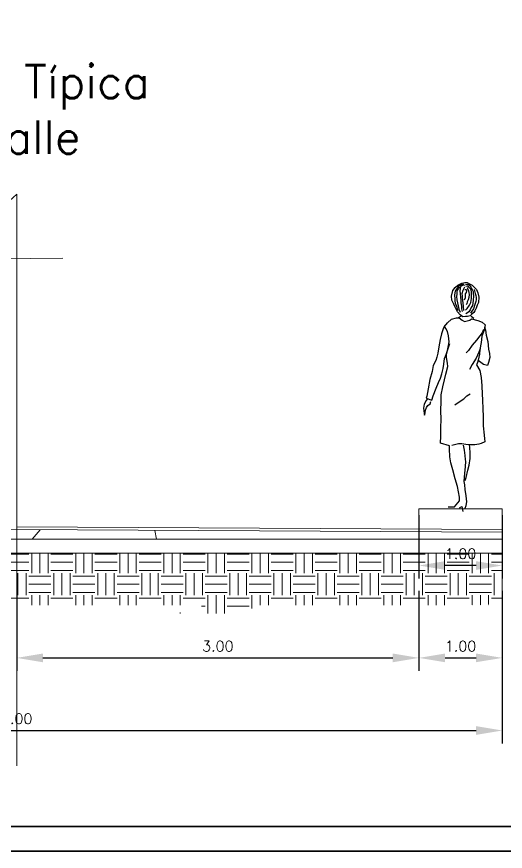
# Model space of a CAD drawing. Header units: metres. Extents: x 295274 to 295728, y 1621957 to 1622195.
# Drawn here: x 295561.8 to 295608.5, y 1621957.1 to 1622036.9 of the extents above; entities that cross this region are included whole.
import ezdxf

# ---------------------------------------------------------------- set-up
doc = ezdxf.new("R2010")
doc.units = ezdxf.units.M
doc.linetypes.add('CONTINUA', pattern=[0])
doc.layers.add('COTAS NUEVO', color=7, linetype='Continuous', lineweight=0)
doc.layers.add('www.dwgautocad.com', color=7, linetype='CONTINUA')
doc.styles.get("Standard").update_dxf_attribs({"font": 'simplex.shx'})
doc.dimstyles.new('ISO-25', dxfattribs={"dimtxt": 2.5, "dimasz": 2.5, "dimexe": 1.25, "dimexo": 0.625, "dimtad": 1, "dimtxsty": 'Standard', "dimcen": 2.5, "dimadec": 0, "dimazin": 0, "dimtfac": 1, "dimtmove": 0, "dimatfit": 3, "dimfxl": 1, "dimarcsym": 0})

# ---------------------------------------------------------------- blocks, each defined once
blk = doc.blocks.new('mujer')
at = {"layer": 'www.dwgautocad.com'}
for p, q in [((-0.0151, 0.8368), (0.0141, 0.8525)), ((0.0255, 0.8454), (0.0085, 0.8394)), ((0.0141, 0.8525), (0.0337, 0.8574)), ((0.0337, 0.8574), (0.0518, 0.8567)), ((0.0399, 0.842), (0.0527, 0.8454)), ((0.0518, 0.8567), (0.0673, 0.8481)), ((0.0527, 0.8454), (0.0654, 0.8394)), ((0.0673, 0.8481), (0.0867, 0.8373)), ((-0.0618, 0.7592), (-0.0517, 0.7995)), ((-0.0517, 0.7995), (-0.0359, 0.82)), ((-0.0339, 0.7944), (-0.0365, 0.7825)), ((-0.0359, 0.82), (-0.0151, 0.8368)), ((-0.0263, 0.8097), (-0.0339, 0.7944)), ((-0.0136, 0.8242), (-0.0263, 0.8097)), ((-0.0221, 0.7876), (-0.0237, 0.7723)), ((-0.0204, 0.8012), (-0.0221, 0.7876)), ((-0.0119, 0.8131), (-0.0204, 0.8012)), ((-0.0025, 0.8326), (-0.0136, 0.8242)), ((-0.0068, 0.8233), (-0.0119, 0.8131)), ((0.0085, 0.8394), (-0.0025, 0.8326)), ((0, 0.8148), (-0.0008, 0.7953)), ((-0.0008, 0.7953), (0, 0.7774)), ((0.0026, 0.8284), (0, 0.8148)), ((0.017, 0.836), (0.0026, 0.8284)), ((0.0196, 0.7995), (0.0136, 0.7757)), ((0.0272, 0.8369), (0.017, 0.836)), ((0.0272, 0.814), (0.0196, 0.7995)), ((0.0348, 0.8343), (0.0272, 0.8369)), ((0.0331, 0.8225), (0.0272, 0.814)), ((0.0357, 0.8063), (0.0408, 0.8072)), ((0.0433, 0.7851), (0.0382, 0.774)), ((0.0408, 0.8072), (0.045, 0.8063)), ((0.0527, 0.8309), (0.0425, 0.8275)), ((0.0459, 0.7961), (0.0433, 0.7851)), ((0.045, 0.8063), (0.0459, 0.7961)), ((0.051, 0.8199), (0.0544, 0.8131)), ((0.0595, 0.8301), (0.0527, 0.8309)), ((0.0544, 0.8131), (0.062, 0.797)), ((0.0646, 0.8233), (0.0595, 0.8301)), ((0.062, 0.797), (0.0646, 0.7834)), ((0.0781, 0.8097), (0.0646, 0.8233)), ((0.0646, 0.7834), (0.0663, 0.7698)), ((0.0654, 0.8394), (0.0781, 0.8225)), ((0.0781, 0.8225), (0.0883, 0.8072)), ((0.0824, 0.791), (0.0781, 0.8097)), ((0.0824, 0.78), (0.0824, 0.791)), ((0.0867, 0.8373), (0.1022, 0.8236)), ((0.0883, 0.8072), (0.0951, 0.7919)), ((0.0951, 0.7919), (0.096, 0.7766)), ((0.1022, 0.8236), (0.118, 0.8064)), ((0.1028, 0.8055), (0.1062, 0.7868)), ((0.1062, 0.7868), (0.1087, 0.7766)), ((0.118, 0.8064), (0.1284, 0.7822)), ((-0.0584, 0.7295), (-0.0618, 0.7592)), ((-0.0441, 0.7015), (-0.0584, 0.7295)), ((-0.0365, 0.7825), (-0.039, 0.7655)), ((-0.039, 0.7655), (-0.0382, 0.7392)), ((-0.0382, 0.7392), (-0.0382, 0.7239)), ((-0.0382, 0.7239), (-0.0339, 0.7086)), ((-0.0237, 0.7723), (-0.0246, 0.7562)), ((-0.0246, 0.7562), (-0.0221, 0.7324)), ((-0.0221, 0.7324), (-0.0178, 0.7103)), ((0, 0.7774), (0.0026, 0.7485)), ((0.0026, 0.7485), (0.0051, 0.7282)), ((0.0051, 0.7282), (0.006, 0.7095)), ((0.0136, 0.7757), (0.0162, 0.7596)), ((0.0162, 0.7596), (0.0153, 0.7434)), ((0.0153, 0.7434), (0.0196, 0.7103)), ((0.0365, 0.746), (0.0306, 0.7282)), ((0.0382, 0.774), (0.0365, 0.7638)), ((0.0365, 0.7638), (0.0365, 0.7519)), ((0.0365, 0.7519), (0.0365, 0.746)), ((0.0595, 0.7324), (0.0527, 0.7171)), ((0.0637, 0.7494), (0.0595, 0.7324)), ((0.0663, 0.7698), (0.0637, 0.7494)), ((0.079, 0.7129), (0.0832, 0.7409)), ((0.0832, 0.7409), (0.0824, 0.78)), ((0.0951, 0.7265), (0.09, 0.6916)), ((0.0968, 0.7613), (0.0951, 0.7265)), ((0.096, 0.7766), (0.0968, 0.7613)), ((0.1087, 0.7766), (0.1138, 0.7621)), ((0.1138, 0.7621), (0.1155, 0.7494)), ((0.1155, 0.7341), (0.1147, 0.7197)), ((0.1155, 0.7494), (0.1155, 0.7341)), ((0.1284, 0.7822), (0.1356, 0.7506)), ((0.1356, 0.7506), (0.1327, 0.713)), ((-0.0347, 0.6784), (-0.0441, 0.7015)), ((-0.018, 0.6456), (-0.0347, 0.6784)), ((-0.0339, 0.7086), (-0.0263, 0.6857)), ((-0.0263, 0.6857), (-0.0178, 0.6551)), ((-0.0178, 0.7103), (-0.0136, 0.6882)), ((-0.0136, 0.6882), (-0.0076, 0.6636)), ((-0.0076, 0.6636), (0.0009, 0.6424)), ((0.006, 0.7095), (0.0102, 0.6857)), ((0.0102, 0.6857), (0.0119, 0.6661)), ((0.0119, 0.6661), (0.0162, 0.6483)), ((0.0196, 0.7103), (0.0221, 0.684)), ((0.0221, 0.684), (0.0263, 0.6551)), ((0.0399, 0.6568), (0.0527, 0.6695)), ((0.0484, 0.7027), (0.045, 0.6976)), ((0.0527, 0.7171), (0.0484, 0.7027)), ((0.0527, 0.6695), (0.0688, 0.6925)), ((0.0688, 0.6925), (0.079, 0.7129)), ((0.0815, 0.6763), (0.0739, 0.6593)), ((0.09, 0.6916), (0.0815, 0.6763)), ((0.0968, 0.6678), (0.0858, 0.65)), ((0.107, 0.6976), (0.0968, 0.6678)), ((0.1153, 0.6709), (0.1066, 0.6529)), ((0.1147, 0.7197), (0.107, 0.6976)), ((0.124, 0.6925), (0.1153, 0.6709)), ((0.1327, 0.713), (0.124, 0.6925)), ((-0.0244, 0.602), (-0.0053, 0.6029)), ((0.0009, 0.6223), (-0.018, 0.6456)), ((-0.0102, 0.6046), (0.0104, 0.6154)), ((-0.0053, 0.6029), (0.0166, 0.5846)), ((0.0203, 0.609), (0.0009, 0.6223)), ((0.0399, 0.611), (0.0203, 0.609)), ((0.053, 0.6123), (0.0399, 0.611)), ((0.0544, 0.6381), (0.0425, 0.6296)), ((0.0726, 0.6156), (0.053, 0.6123)), ((0.0646, 0.6458), (0.0544, 0.6381)), ((0.0739, 0.6593), (0.0646, 0.6458)), ((0.0847, 0.629), (0.0726, 0.6156)), ((0.0858, 0.65), (0.0756, 0.6356)), ((0.1003, 0.5975), (0.0799, 0.6108)), ((0.1005, 0.6409), (0.0847, 0.629)), ((0.1066, 0.6529), (0.1005, 0.6409)), ((-0.1123, 0.5436), (-0.121, 0.5217)), ((-0.1113, 0.5386), (-0.0904, 0.565)), ((-0.0904, 0.565), (-0.0611, 0.5914)), ((-0.0611, 0.5914), (-0.0244, 0.602)), ((0.0166, 0.5846), (0.0321, 0.5759)), ((0.0321, 0.5759), (0.0516, 0.5796)), ((0.0516, 0.5796), (0.0698, 0.5841)), ((0.0698, 0.5841), (0.0834, 0.5949)), ((0.0834, 0.5949), (0.128, 0.5835)), ((0.128, 0.5835), (0.1605, 0.5712)), ((0.1605, 0.5712), (0.1809, 0.5518)), ((0.1809, 0.5518), (0.1734, 0.5118)), ((-0.1334, 0.4856), (-0.1434, 0.4456)), ((-0.121, 0.5217), (-0.1334, 0.4856)), ((-0.1015, 0.5254), (-0.1113, 0.5386)), ((-0.091, 0.5033), (-0.1015, 0.5254)), ((-0.0828, 0.473), (-0.091, 0.5033)), ((0.1597, 0.4924), (0.1439, 0.4709)), ((0.1734, 0.5118), (0.1581, 0.4694)), ((0.1685, 0.5179), (0.1597, 0.4924)), ((0.1772, 0.5359), (0.183, 0.5117)), ((0.183, 0.5117), (0.1887, 0.4765)), ((-0.1434, 0.4456), (-0.1524, 0.3914)), ((-0.0835, 0.4028), (-0.0772, 0.4294)), ((-0.0772, 0.4294), (-0.0828, 0.473)), ((0.1181, 0.4406), (0.0876, 0.4037)), ((0.1439, 0.4709), (0.1181, 0.4406)), ((0.1514, 0.4244), (0.144, 0.3726)), ((0.1581, 0.4694), (0.1514, 0.4244)), ((0.1887, 0.4765), (0.2014, 0.4303)), ((0.2014, 0.4303), (0.2058, 0.3745)), ((-0.1524, 0.3914), (-0.1609, 0.3463)), ((-0.1008, 0.3363), (-0.0873, 0.3737)), ((-0.0986, 0.3398), (-0.0909, 0.3663)), ((-0.0909, 0.3663), (-0.0835, 0.4028)), ((-0.0873, 0.3737), (-0.0723, 0.4158)), ((0.0606, 0.3663), (0.0434, 0.3494)), ((0.0876, 0.4037), (0.0606, 0.3663)), ((0.1442, 0.3785), (0.1354, 0.3535)), ((0.144, 0.3726), (0.1414, 0.3404)), ((0.2058, 0.3745), (0.2115, 0.3443)), ((-0.1659, 0.3175), (-0.1743, 0.2947)), ((-0.1609, 0.3463), (-0.1659, 0.3175)), ((-0.1174, 0.2676), (-0.112, 0.3073)), ((-0.112, 0.3073), (-0.1008, 0.3363)), ((-0.0974, 0.3146), (-0.0986, 0.3398)), ((-0.0907, 0.2744), (-0.0974, 0.3146)), ((0.1158, 0.3111), (0.0884, 0.2656)), ((0.1354, 0.3535), (0.1158, 0.3111)), ((0.1414, 0.3404), (0.1318, 0.2953)), ((0.2148, 0.3162), (0.2063, 0.2791)), ((0.2115, 0.3443), (0.2148, 0.3162)), ((-0.1934, 0.2572), (-0.2013, 0.2148)), ((-0.1743, 0.2947), (-0.1934, 0.2572)), ((-0.1207, 0.236), (-0.1174, 0.2676)), ((-0.1021, 0.1947), (-0.0885, 0.2503)), ((-0.0885, 0.2503), (-0.0907, 0.2744)), ((0.0884, 0.2656), (0.0689, 0.2293)), ((0.1256, 0.2799), (0.1189, 0.2614)), ((0.1189, 0.2614), (0.1426, 0.2225)), ((0.1318, 0.2953), (0.1256, 0.2799)), ((0.1686, 0.2649), (0.1307, 0.2928)), ((0.1877, 0.2608), (0.1686, 0.2649)), ((0.1976, 0.2582), (0.1877, 0.2608)), ((0.2063, 0.2791), (0.1976, 0.2582)), ((-0.2013, 0.2148), (-0.2164, 0.1571)), ((-0.1418, 0.1675), (-0.1302, 0.1974)), ((-0.1302, 0.1974), (-0.1207, 0.236)), ((-0.1124, 0.1536), (-0.1021, 0.1947)), ((0.1426, 0.2225), (0.1531, 0.1717)), ((-0.2164, 0.1571), (-0.2291, 0.0905)), ((-0.1723, 0.0945), (-0.1562, 0.1349)), ((-0.1562, 0.1349), (-0.1418, 0.1675)), ((-0.1236, 0.1041), (-0.1124, 0.1536)), ((0.1531, 0.1717), (0.1572, 0.112)), ((-0.2291, 0.0905), (-0.2395, 0.036)), ((-0.1929, 0.0391), (-0.1723, 0.0945)), ((-0.1365, 0.046), (-0.1236, 0.1041)), ((0.1572, 0.112), (0.1591, 0.0503)), ((-0.2444, 0.0045), (-0.2582, -0.022)), ((-0.2372, 0.0143), (-0.2444, 0.0045)), ((-0.2395, 0.036), (-0.2432, 0.0215)), ((-0.2432, 0.0215), (-0.2031, 0.0073)), ((-0.2031, 0.0073), (-0.1929, 0.0391)), ((-0.1387, -0.0704), (-0.1355, 0.0013)), ((-0.1355, 0.0013), (-0.1365, 0.046)), ((-0.0364, -0.0252), (0, 0)), ((0, 0), (0.0282, 0.0178)), ((0.0282, 0.0178), (0.049, 0.0382)), ((0.049, 0.0382), (0.0732, 0.0525)), ((0.1591, 0.0503), (0.1623, 0.0105)), ((0.1623, 0.0105), (0.1655, -0.0562)), ((-0.2582, -0.022), (-0.2634, -0.0497)), ((-0.2634, -0.0497), (-0.2588, -0.0898)), ((-0.2485, -0.0654), (-0.2414, -0.0459)), ((-0.2414, -0.0459), (-0.2311, -0.0315)), ((-0.2311, -0.0315), (-0.214, -0.0196)), ((-0.214, -0.0196), (-0.2092, -0.0026)), ((0.1655, -0.0562), (0.1675, -0.1084)), ((-0.2588, -0.0898), (-0.256, -0.101)), ((-0.256, -0.101), (-0.2509, -0.084)), ((-0.2509, -0.084), (-0.2485, -0.0654)), ((-0.1357, -0.1286), (-0.1387, -0.0704)), ((0.1675, -0.1084), (0.1679, -0.1786)), ((-0.1388, -0.1928), (-0.1357, -0.1286)), ((0.1679, -0.1786), (0.1733, -0.244)), ((-0.1379, -0.252), (-0.1388, -0.1928)), ((-0.1398, -0.3017), (-0.1379, -0.252)), ((0.1789, -0.2927), (0.1522, -0.3045)), ((0.1733, -0.244), (0.1766, -0.272)), ((0.1766, -0.272), (0.1789, -0.2902)), ((0.1789, -0.2902), (0.1789, -0.2937)), ((0.1789, -0.2937), (0.1789, -0.2927)), ((-0.0758, -0.3215), (-0.1398, -0.3017)), ((-0.076, -0.3435), (-0.0758, -0.3215)), ((-0.0726, -0.4003), (-0.076, -0.3435)), ((-0.0114, -0.3075), (-0.0598, -0.3191)), ((0.0141, -0.3067), (-0.0114, -0.3075)), ((0.0417, -0.3119), (0.0141, -0.3067)), ((0.0314, -0.353), (0.0261, -0.3178)), ((0.0364, -0.3917), (0.0314, -0.353)), ((0.0683, -0.3157), (0.0417, -0.3119)), ((0.106, -0.3136), (0.0683, -0.3157)), ((0.072, -0.3374), (0.0684, -0.3122)), ((0.0744, -0.3701), (0.072, -0.3374)), ((0.1351, -0.3103), (0.106, -0.3136)), ((0.1522, -0.3045), (0.1351, -0.3103)), ((-0.066, -0.444), (-0.0726, -0.4003)), ((0.0407, -0.4194), (0.0364, -0.3917)), ((0.042, -0.4354), (0.0407, -0.4194)), ((0.0669, -0.4608), (0.074, -0.4138)), ((0.074, -0.4138), (0.0744, -0.3701)), ((-0.0508, -0.4948), (-0.066, -0.444)), ((0.0351, -0.5212), (0.0398, -0.4705)), ((0.0398, -0.4705), (0.042, -0.4354)), ((0.057, -0.4973), (0.0669, -0.4608)), ((-0.0355, -0.5592), (-0.0508, -0.4948)), ((0.0313, -0.5492), (0.0351, -0.5212)), ((0.0434, -0.5493), (0.057, -0.4973)), ((-0.0187, -0.6144), (-0.0355, -0.5592)), ((0.0311, -0.5783), (0.0313, -0.5492)), ((0.0339, -0.6035), (0.0311, -0.5783)), ((0.0371, -0.572), (0.0434, -0.5493)), ((-0.0041, -0.6915), (-0.0187, -0.6144)), ((0.0372, -0.6362), (0.0339, -0.6035)), ((0.0432, -0.6834), (0.0372, -0.6362)), ((-0.0399, -0.7614), (-0.0043, -0.7181)), ((-0.0043, -0.7181), (-0.0041, -0.6915)), ((0.0465, -0.7044), (0.0432, -0.6834)), ((0.0502, -0.7271), (0.0465, -0.7044)), ((-0.0862, -0.7621), (-0.0399, -0.7614)), ((-0.0038, -0.7703), (0.0123, -0.7608)), ((0.0123, -0.7608), (0.0215, -0.7961)), ((0.0367, -0.7721), (0.0433, -0.7526)), ((0.0433, -0.7526), (0.0502, -0.7271))]:
    blk.add_line(p, q, dxfattribs=at)
blk = doc.blocks.new('*D63')
at = {"layer": 'COTAS NUEVO', "color": 0, "lineweight": -2, "ltscale": 2, "transparency": 16777216}
for p, q in [((295600.265, 1621989.176), (295600.265, 1621983.126)), ((295608.215, 1621989.176), (295608.215, 1621983.126)), ((295605.715, 1621984.376), (295602.765, 1621984.376))]:
    blk.add_line(p, q, dxfattribs=at)
at = {"layer": 'COTAS NUEVO', "color": 0, "ltscale": 2, "transparency": 16777216}
for points in [[(295602.765, 1621984.793), (295602.765, 1621983.959), (295600.265, 1621984.376)], [(295605.715, 1621984.793), (295605.715, 1621983.959), (295608.215, 1621984.376)]]:
    blk.add_solid(points, dxfattribs=at)
at = {"layer": 'Defpoints', "color": 0, "ltscale": 2, "transparency": 16777216}
for p in [(295600.265, 1621989.801), (295608.215, 1621989.801), (295600.265, 1621984.376)]:
    blk.add_point(p, dxfattribs=at)
at = {"layer": 'COTAS NUEVO', "color": 0, "lineweight": 9, "ltscale": 2, "transparency": 16777216, "insert": (295604.24, 1621985.501), "char_height": 1, "attachment_point": 5}
blk.add_mtext('1.00', dxfattribs=at)
blk = doc.blocks.new('*D65')
at = {"layer": 'COTAS NUEVO', "color": 0, "lineweight": -2, "ltscale": 2, "transparency": 16777216}
for p, q in [((295561.839, 1621981.969), (295561.839, 1621974.295)), ((295600.265, 1621981.969), (295600.265, 1621974.295)), ((295564.339, 1621975.545), (295597.765, 1621975.545))]:
    blk.add_line(p, q, dxfattribs=at)
at = {"layer": 'COTAS NUEVO', "color": 0, "ltscale": 2, "transparency": 16777216}
for points in [[(295564.339, 1621975.962), (295564.339, 1621975.128), (295561.839, 1621975.545)], [(295597.765, 1621975.962), (295597.765, 1621975.128), (295600.265, 1621975.545)]]:
    blk.add_solid(points, dxfattribs=at)
at = {"layer": 'Defpoints', "color": 0, "ltscale": 2, "transparency": 16777216}
for p in [(295561.839, 1621982.594), (295600.265, 1621982.594), (295600.265, 1621975.545)]:
    blk.add_point(p, dxfattribs=at)
at = {"layer": 'COTAS NUEVO', "color": 0, "lineweight": 9, "ltscale": 2, "transparency": 16777216, "insert": (295581.052, 1621976.67), "char_height": 1, "attachment_point": 5}
blk.add_mtext('3.00', dxfattribs=at)
blk = doc.blocks.new('*D66')
at = {"layer": 'COTAS NUEVO', "color": 0, "lineweight": -2, "ltscale": 2, "transparency": 16777216}
for p, q in [((295600.265, 1621981.969), (295600.265, 1621974.295)), ((295608.215, 1621981.969), (295608.215, 1621974.295)), ((295602.765, 1621975.545), (295605.715, 1621975.545))]:
    blk.add_line(p, q, dxfattribs=at)
at = {"layer": 'COTAS NUEVO', "color": 0, "ltscale": 2, "transparency": 16777216}
for points in [[(295602.765, 1621975.962), (295602.765, 1621975.128), (295600.265, 1621975.545)], [(295605.715, 1621975.962), (295605.715, 1621975.128), (295608.215, 1621975.545)]]:
    blk.add_solid(points, dxfattribs=at)
at = {"layer": 'Defpoints', "color": 0, "ltscale": 2, "transparency": 16777216}
for p in [(295600.265, 1621982.594), (295608.215, 1621982.594), (295608.215, 1621975.545)]:
    blk.add_point(p, dxfattribs=at)
at = {"layer": 'COTAS NUEVO', "color": 0, "lineweight": 9, "ltscale": 2, "transparency": 16777216, "insert": (295604.24, 1621976.67), "char_height": 1, "attachment_point": 5}
blk.add_mtext('1.00', dxfattribs=at)
blk = doc.blocks.new('*D67')
at = {"layer": 'COTAS NUEVO', "color": 0, "lineweight": -2, "ltscale": 2, "transparency": 16777216}
for p, q in [((295515.462, 1621981.969), (295515.462, 1621967.352)), ((295608.215, 1621981.969), (295608.215, 1621967.352)), ((295517.962, 1621968.602), (295605.715, 1621968.602))]:
    blk.add_line(p, q, dxfattribs=at)
at = {"layer": 'COTAS NUEVO', "color": 0, "ltscale": 2, "transparency": 16777216}
for points in [[(295517.962, 1621969.019), (295517.962, 1621968.185), (295515.462, 1621968.602)], [(295605.715, 1621969.019), (295605.715, 1621968.185), (295608.215, 1621968.602)]]:
    blk.add_solid(points, dxfattribs=at)
at = {"layer": 'Defpoints', "color": 0, "ltscale": 2, "transparency": 16777216}
for p in [(295515.462, 1621982.594), (295608.215, 1621982.594), (295608.215, 1621968.602)]:
    blk.add_point(p, dxfattribs=at)
at = {"layer": 'COTAS NUEVO', "color": 0, "lineweight": 9, "ltscale": 2, "transparency": 16777216, "insert": (295561.839, 1621969.727), "char_height": 1, "attachment_point": 5}
blk.add_mtext('8.00', dxfattribs=at)

msp = doc.modelspace()

# ---------------------------------------------------------------- hatches: boundary and pattern name
at = {"layer": 'COTAS NUEVO', "lineweight": 5, "ltscale": 2, "true_color": 0xffffff}
h = msp.add_hatch(dxfattribs=at)
h.set_pattern_fill('AR-CONC', scale=0.927525)
h.set_pattern_definition([(50, (245680.73, 1637333.1), (168.98088, -14.7839), [17.66936, -194.3629]), (355, (245680.73, 1637333.1), (-32.68916, 177.21005), [14.1355, -155.4909]), (100.45144, (245694.81, 1637331.86), (136.2917, 162.42614), [15.01664, -165.1832]), (46.1842, (245680.73, 1637380.21), (251.43265, -38.9953), [26.504, -291.5444]), (96.63556, (245701.68, 1637376.96), (220.1983, 229.494), [22.525, -247.775]), (351.18415, (245680.73, 1637380.21), (220.1983, 229.494), [21.2032, -233.2352]), (21, (245704.29, 1637368.43), (140.62618, -94.85355), [17.66936, -194.3629]), (326, (245704.29, 1637368.43), (57.32294, 170.839), [14.1355, -155.49033]), (71.45144, (245716, 1637360.53), (197.9491, 75.98544), [15.01664, -165.1829]), (37.5, (245680.73, 1637333.095), (2.86476, 78.42693), [0, -153.6056, 0, -157.84625, 0, -156.07931]), (7.5, (245680.73, 1637333.095), (61.97692, 92.92001), [0, -89.99592, 0, -150.07173, 0, -59.48683]), (327.5, (245628.19, 1637333.095), (125.7637, -5.313555), [0, -58.89785, 0, -183.7613, 0, -243.83711]), (317.5, (245604.63, 1637333.1), (137.39355, 23.58371), [0, -76.5672, 0, -122.03635, 0, -173.1597])])
h.paths.add_polyline_path([(295608.2148, 1621989.8008), (295600.2646, 1621989.8008), (295600.2646, 1621987.8531), (295608.2148, 1621987.8076)])
h.paths.add_polyline_path([(295600.2646, 1621987.5957), (295561.8386, 1621987.8076), (295561.8386, 1621986.8801), (295600.2646, 1621986.8801)])
h.paths.add_polyline_path([(295608.2148, 1621987.5519), (295600.2646, 1621987.5957), (295600.2646, 1621986.8801), (295608.2148, 1621986.8801)])
at = {"layer": 'COTAS NUEVO', "lineweight": 9, "ltscale": 2, "true_color": 0x000000}
h = msp.add_hatch(dxfattribs=at)
h.set_pattern_fill('EARTH', color=18, scale=0.331259)
h.set_pattern_definition([(0, (245680.7287, 1637333.0948), (2.10349475, 2.10349475), [2.10349475, -2.10349475]), (0, (245680.7287, 1637333.8836), (2.10349475, 2.10349475), [2.10349475, -2.10349475]), (0, (245680.7287, 1637334.6724), (2.10349475, 2.10349475), [2.10349475, -2.10349475]), (90, (245680.9916, 1637334.9354), (-2.10349475, 2.10349475), [2.10349475, -2.10349475]), (90, (245681.7804, 1637334.9354), (-2.10349475, 2.10349475), [2.10349475, -2.10349475]), (90, (245682.5692, 1637334.9354), (-2.10349475, 2.10349475), [2.10349475, -2.10349475])])
h.paths.add_polyline_path([(295561.8386, 1621985.5551), (295515.4623, 1621985.5551), (295515.4623, 1621980.5949), (295561.8386, 1621980.5949)])
h.paths.add_polyline_path([(295608.2148, 1621985.5551), (295561.8386, 1621985.5551), (295561.8386, 1621980.5949), (295608.2148, 1621980.5949)])
h.paths.add_polyline_path([(295577.1106, 1621979.7967), (295584.1617, 1621979.7967), (295584.4057, 1621980.5826), (295579.7071, 1621980.5418)])
h.paths.add_polyline_path([(295607.1214, 1621980.6549), (295610.1379, 1621980.5306), (295604.5219, 1621980.6148), (295604.0057, 1621980.5374)])

# ---------------------------------------------------------------- linework, layer by layer
at = {"color": 7, "lineweight": 35, "ltscale": 0.5}
for points in [[(295274.0125, 1621957.0511), (295727.6355, 1621957.0511), (295727.6355, 1622194.8465), (295274.0125, 1622194.8465)], [(295277.4614, 1621959.4316), (295725.255, 1621959.4316), (295725.255, 1622192.466), (295277.4614, 1622192.466)]]:
    msp.add_lwpolyline(points, close=True, dxfattribs=at)
at = {"layer": 'COTAS NUEVO', "lineweight": 5, "ltscale": 2}
for p, q in [((295561.8386, 1622019.8851), (295554.7578, 1622013.62)), ((295561.8386, 1622019.8851), (295561.8386, 1621965.2114)), ((295554.7578, 1622013.62), (295566.23, 1622013.7791)), ((295608.2148, 1621989.8008), (295600.2646, 1621989.8008)), ((295600.2646, 1621989.8008), (295600.2646, 1621984.7879)), ((295608.2148, 1621987.8133), (295608.2148, 1621989.8008)), ((295515.4623, 1621987.5426), (295561.8386, 1621987.8076)), ((295561.8386, 1621987.8076), (295608.2148, 1621987.5519)), ((295561.8401, 1621988.0726), (295608.2164, 1621987.8076)), ((295608.2148, 1621987.8133), (295608.2148, 1621977.4901))]:
    msp.add_line(p, q, dxfattribs=at)
at = {"layer": 'COTAS NUEVO', "lineweight": 9, "ltscale": 2}
for p, q in [((295515.4623, 1621986.8801), (295608.2148, 1621986.8801)), ((295515.4623, 1621985.5551), (295608.2148, 1621985.5551))]:
    msp.add_line(p, q, dxfattribs=at)

# ---------------------------------------------------------------- block references
at = {"layer": 'COTAS NUEVO', "lineweight": 5, "xscale": 13.25036060903684, "yscale": 13.25036060903684, "zscale": 13.25036060903684}
msp.add_blockref('mujer', (295604.185, 1622000.0857), dxfattribs=at)

# ---------------------------------------------------------------- texts
at = {"layer": 'COTAS NUEVO', "lineweight": 5, "ltscale": 2, "insert": (295559.2848, 1622027.9903), "char_height": 3.180087, "attachment_point": 5}
msp.add_mtext_dynamic_manual_height_columns('Sección Típica   \\Pde Calle', width=35.253408, gutter_width=12, heights=[0], dxfattribs=at)

# ---------------------------------------------------------------- dimensions: what is measured, and where the dimension line sits
at = {"layer": 'COTAS NUEVO', "lineweight": 9, "ltscale": 2}
for base, p1, p2, text, picture, middle in [((295600.2646, 1621984.3759), (295608.2148, 1621989.8008), (295600.2646, 1621989.8008), '1.00', '*D63', (295604.2397, 1621984.3759)), ((295608.2148, 1621968.602), (295515.4623, 1621982.5944), (295608.2148, 1621982.5944), '8.00', '*D67', (295561.8386, 1621968.602))]:
    dim = msp.add_linear_dim(base=base, p1=p1, p2=p2, text=text, dimstyle='ISO-25', override={"dimtxt": 1}, dxfattribs=at)
    dim.commit()
    dim.dimension.update_dxf_attribs({"geometry": picture, "text_midpoint": middle, "dimtype": 160})
for base, p1, p2, text, picture, middle in [((295600.2646, 1621975.5451), (295561.8386, 1621982.5944), (295600.2646, 1621982.5944), '3.00', '*D65', (295581.0516, 1621976.6701)), ((295608.2148, 1621975.5451), (295600.2646, 1621982.5944), (295608.2148, 1621982.5944), '1.00', '*D66', (295604.2397, 1621976.6701))]:
    dim = msp.add_linear_dim(base=base, p1=p1, p2=p2, text=text, dimstyle='ISO-25', override={"dimtxt": 1}, dxfattribs=at)
    dim.commit()
    dim.dimension.update_dxf_attribs({"geometry": picture, "text_midpoint": middle})

doc.saveas('drawing.dxf')
